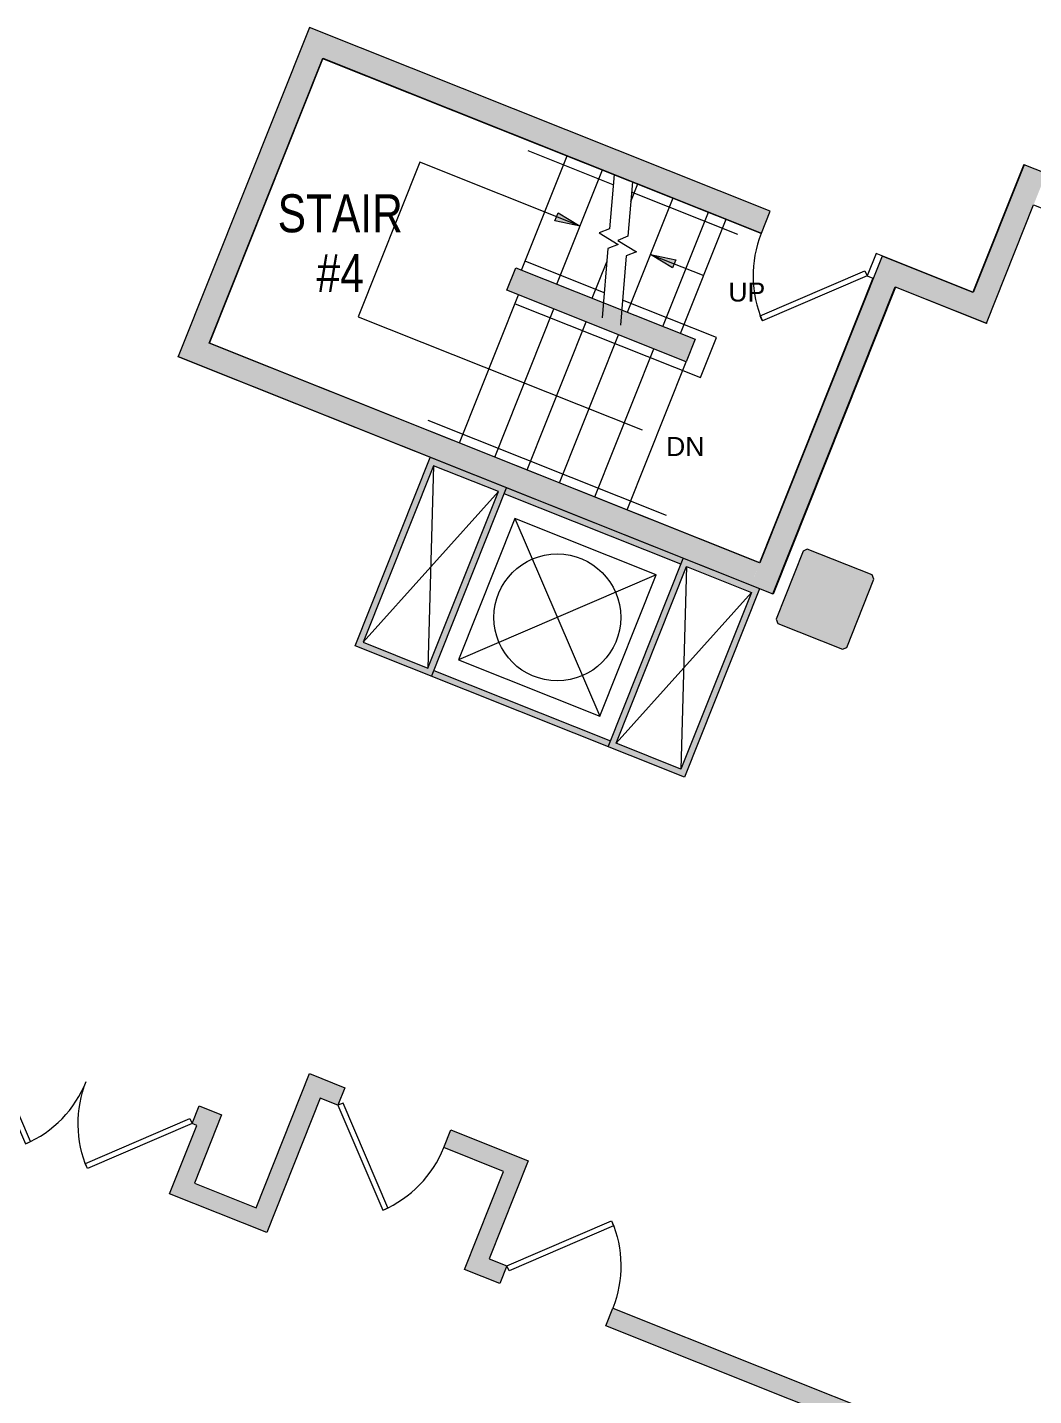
# Model space of a CAD drawing. Header units: inches. Extents: x -13 to 4331, y -638 to 2885.
# Drawn here: x 2207.8 to 2525.5, y 1560.3 to 1992.2 of the extents above; entities that cross this region are included whole.
import ezdxf

# ---------------------------------------------------------------- set-up
doc = ezdxf.new("R2010")
doc.units = ezdxf.units.IN
doc.header["$MEASUREMENT"] = 0
for name, color, linetype, lineweight in [('A-DOOR', 31, 'Continuous', 13), ('A-FLOR-STRS', 7, 'Continuous', 9), ('A-WALL', 113, 'Continuous', 9), ('A-WALL-PATT', 111, 'Continuous', 13), ('Chevy Chase Pavilion_3rd Floor Base_dwg', 8, 'Continuous', 9), ('M-HVAC', 7, 'Continuous', 9), ('S-COLS', 52, 'Continuous', 13), ('TEXT - RCP', 7, 'Continuous', 9)]:
    doc.layers.add(name, color=color, linetype=linetype, lineweight=lineweight)
doc.styles.add('Arial', font='arial.ttf', dxfattribs={"height": 6})
doc.styles.add('Arial_1', font='arial.ttf', dxfattribs={"width": 0.8, "height": 12})

# ---------------------------------------------------------------- blocks, each defined once
blk = doc.blocks.new('Chevy Chase Pavilion_3rd Floor Base_dwg__U3-5518006-FIRST FLOOR POWER _ SIGNAL')
at = {"layer": 'A-DOOR', "color": 7, "lineweight": 9, "flags": 128}
blk.add_lwpolyline([(0, 0), (25.46, 25.46), (26.07, 24.84), (26.66, 24.18), (1.24, -1.24)], close=True, dxfattribs=at)
at = {"layer": 'A-DOOR', "color": 7, "lineweight": 9}
blk.add_arc((0, 0), 36, 0, 45, dxfattribs=at)
blk = doc.blocks.new('Chevy Chase Pavilion_3rd Floor Base_dwg_cut-V1-FIRST FLOOR POWER _ SIGNAL')
at = {"layer": 'A-FLOR-STRS', "flags": 128}
blk.add_lwpolyline([(-0.815, 0), (-0.125, 0), (-0.063, -0.125), (0.062, 0.125), (0.125, 0), (1, 0)], dxfattribs=at)
blk = doc.blocks.new('Chevy Chase Pavilion_3rd Floor Base_dwg_cut-V2-FIRST FLOOR POWER _ SIGNAL')
at = {"layer": 'A-FLOR-STRS', "flags": 128}
blk.add_lwpolyline([(-0.815, 0), (-0.125, 0), (-0.063, -0.125), (0.062, 0.125), (0.125, 0), (1, 0)], dxfattribs=at)
blk = doc.blocks.new('Chevy Chase Pavilion_3rd Floor Base_dwg__U5-5518022-FIRST FLOOR POWER _ SIGNAL')
at = {"layer": 'A-DOOR', "color": 7, "lineweight": 9, "flags": 128}
blk.add_lwpolyline([(0, 0), (25.46, -25.46), (26.07, -24.84), (26.66, -24.18), (1.24, 1.24)], close=True, dxfattribs=at)
at = {"layer": 'A-DOOR', "color": 7, "lineweight": 9}
blk.add_arc((0, 0), 36, 315, 0, dxfattribs=at)
blk = doc.blocks.new('Chevy Chase Pavilion_3rd Floor Base_dwg__U5-5518008-FIRST FLOOR POWER _ SIGNAL')
at = {"layer": 'A-DOOR', "color": 7, "lineweight": 9, "flags": 128}
blk.add_lwpolyline([(0, 0), (25.46, -25.46), (26.07, -24.84), (26.66, -24.18), (1.24, 1.24)], close=True, dxfattribs=at)
at = {"layer": 'A-DOOR', "color": 7, "lineweight": 9}
blk.add_arc((0, 0), 36, 315, 0, dxfattribs=at)
blk = doc.blocks.new('Chevy Chase Pavilion_3rd Floor Base_dwg-5020009-FIRST FLOOR POWER _ SIGNAL')
at = {"layer": 'A-FLOR-STRS'}
for points in [[(2382.29, 1929.43), (2374.37, 1931.15), (2375.35, 1933.63)], [(2411.52, 1916.34), (2404.58, 1920.54), (2412.51, 1918.81)]]:
    blk.add_hatch(color=256, dxfattribs=at).paths.add_polyline_path(points, flags=0)
at = {"layer": 'A-WALL-PATT', "lineweight": 9}
for points in [[(2415.83, 1886.65), (2418.66, 1893.73), (2362.05, 1916.3), (2359.23, 1909.22), (2401.2, 1892.48)], [(2465.19, 1795.95), (2466.49, 1796.51), (2475.04, 1818.07), (2474.48, 1819.37), (2454.02, 1827.48), (2452.73, 1826.91), (2444.18, 1805.36), (2444.74, 1804.06), (2463.78, 1796.51)]]:
    blk.add_hatch(color=7, dxfattribs=at).paths.add_polyline_path(points, flags=0)
h = blk.add_hatch(color=7, dxfattribs=at)
h.paths.add_polyline_path([(2415.29, 1755.51), (2438.99, 1814.95), (2414.84, 1824.59), (2414.84, 1824.64), (2359.13, 1846.86), (2359.11, 1846.81), (2334.96, 1856.44), (2311.25, 1797), (2414.84, 1755.68)], flags=0)
h.paths.add_polyline_path([(2414.17, 1758.11), (2393.74, 1766.26), (2415.96, 1821.99), (2436.4, 1813.84), (2414.84, 1759.8)], flags=0)
h.paths.add_polyline_path([(2391.88, 1767), (2336.15, 1789.22), (2358.37, 1844.95), (2414.1, 1822.73), (2392.9, 1769.55)], flags=0)
h.paths.add_polyline_path([(2334.29, 1789.96), (2313.85, 1798.11), (2336.08, 1853.84), (2356.51, 1845.69), (2335.41, 1792.76)], flags=0)
h = blk.add_hatch(color=7, dxfattribs=at)
h.paths.add_polyline_path([(2459.2, 1484.99), (2463.65, 1496.13), (2458.07, 1498.35), (2455.85, 1492.78), (2439.82, 1499.17), (2437.6, 1493.6), (2456.06, 1486.24)], flags=0)
h.paths.add_polyline_path([(2364.75, 1490.28), (2375.88, 1518.21), (2404.16, 1506.94), (2406.38, 1512.51), (2372.53, 1526.01), (2360.68, 1496.28)], flags=0)
h.paths.add_polyline_path([(2476.98, 1529.57), (2485.5, 1550.93), (2392.62, 1587.98), (2390.39, 1582.4), (2477.71, 1547.58), (2471.41, 1531.79)], flags=0)
h.paths.add_polyline_path([(2154.12, 1591.26), (2178.93, 1653.49), (2182.88, 1651.92), (2191.48, 1673.47), (2192.96, 1672.87), (2195.18, 1678.45), (2188.12, 1681.26), (2179.53, 1659.71), (2175.58, 1661.29), (2150.76, 1599.05), (2145.19, 1601.28), (2152.49, 1619.57), (2141.34, 1624.02), (2139.12, 1618.45), (2144.69, 1616.22), (2137.4, 1597.93), (2150.76, 1592.59)], flags=0)
h.paths.add_polyline_path([(2356.95, 1595.74), (2359.18, 1601.31), (2353.6, 1603.53), (2365.94, 1634.47), (2341.51, 1644.21), (2339.29, 1638.64), (2358.14, 1631.12), (2345.81, 1600.18), (2353.6, 1597.08)], flags=0)
h.paths.add_polyline_path([(1989.63, 1607.76), (2013.82, 1668.42), (2071.41, 1645.45), (2070.86, 1646.72), (2072.71, 1651.39), (2010.47, 1676.21), (1986.28, 1615.56), (1922.65, 1640.93), (1943.99, 1694.44), (1894.39, 1714.22), (1892.16, 1708.64), (1936.19, 1691.08), (1914.85, 1637.58), (1987.86, 1608.47)], flags=0)
h.paths.add_polyline_path([(2283.38, 1611.84), (2300.28, 1654.19), (2305.85, 1651.97), (2308.07, 1657.54), (2296.93, 1661.99), (2280.03, 1619.63), (2260.53, 1627.41), (2269.12, 1648.96), (2262.06, 1651.78), (2259.84, 1646.2), (2261.33, 1645.61), (2252.73, 1624.06), (2280.03, 1613.17)], flags=0)
h.paths.add_polyline_path([(1728.02, 1619.37), (1781.26, 1752.87), (1825.28, 1735.31), (1827.51, 1740.89), (1777.91, 1760.67), (1724.67, 1627.17), (1472.19, 1727.85), (1491.2, 1775.5), (1479.96, 1779.98), (1477.74, 1774.41), (1483.4, 1772.15), (1464.4, 1724.5), (1724.67, 1620.71)], flags=0)
h.paths.add_polyline_path([(2105.68, 1631.78), (2107.9, 1637.36), (2095, 1642.5), (2092.79, 1636.92), (2100.87, 1633.7)], flags=0)
h.paths.add_polyline_path([(1390.79, 1695.5), (1377.91, 1713.34), (1390.77, 1745.57), (1385.19, 1747.8), (1371.12, 1712.5), (1380.4, 1699.65), (1390.77, 1695.51)], flags=0)
h.paths.add_polyline_path([(1404.1, 1779.01), (1412.62, 1800.38), (1418.29, 1798.12), (1420.51, 1803.69), (1409.27, 1808.17), (1398.53, 1781.24)], flags=0)
at = {"layer": 'A-FLOR-STRS'}
for p, q in [((2392.75, 1942.51), (2365.94, 1953.2)), ((2363.85, 1915.59), (2378.24, 1951.66)), ((2375, 1911.14), (2389.39, 1947.22)), ((2398.34, 1937.26), (2400.53, 1942.77)), ((2432.11, 1926.81), (2398.58, 1940.19)), ((2397.29, 1902.25), (2411.68, 1938.33)), ((2374.37, 1931.15), (2375.35, 1933.63)), ((2382.29, 1929.43), (2374.37, 1931.15)), ((2375.35, 1933.63), (2382.29, 1929.43)), ((2408.44, 1897.81), (2422.82, 1933.88)), ((2414.04, 1895.57), (2428.43, 1931.64)), ((2389.93, 1908.42), (2364.96, 1918.37)), ((2386.15, 1906.7), (2390.74, 1918.21)), ((2404.58, 1920.54), (2421.34, 1913.86)), ((2411.52, 1916.34), (2404.58, 1920.54)), ((2404.58, 1920.54), (2412.51, 1918.81)), ((2412.51, 1918.81), (2411.52, 1916.34)), ((2344.24, 1861.01), (2362.89, 1907.76)), ((2355.39, 1856.56), (2374.03, 1903.32)), ((2365.6, 1852.49), (2384.25, 1899.24)), ((2375.82, 1848.41), (2394.47, 1895.17)), ((2386.97, 1843.97), (2405.61, 1890.72)), ((2397.18, 1839.89), (2415.83, 1886.65)), ((2334.2, 1868.24), (2409.44, 1838.23))]:
    blk.add_line(p, q, dxfattribs=at)
at = {"layer": 'A-FLOR-STRS', "flags": 128}
for points in [[(2382.29, 1929.43), (2331.72, 1949.6), (2312.28, 1900.85), (2401.9, 1865.11)], [(2361.77, 1904.98), (2420.29, 1881.64), (2425.34, 1894.29), (2395.75, 1906.09)]]:
    blk.add_lwpolyline(points, dxfattribs=at)
at = {"layer": 'A-WALL', "color": 7}
for p, q in [((2335.41, 1787.36), (2359.11, 1846.81)), ((2414.1, 1822.73), (2358.37, 1844.95)), ((2391.14, 1765.14), (2414.84, 1824.59)), ((2336.15, 1789.22), (2391.88, 1767))]:
    blk.add_line(p, q, dxfattribs=at)
at = {"layer": 'A-WALL', "color": 7, "flags": 128}
for points in [[(2522.48, 1948.83), (2522.37, 1948.87), (2506.33, 1908.65), (2475.76, 1920.84), (2472.94, 1913.76), (2474.79, 1913.02), (2438.98, 1823.22), (2265.32, 1892.48), (2301.13, 1982.28)], [(2439.54, 1927.21), (2439.5, 1927.1), (2301.13, 1982.28)], [(2510.61, 1898.8), (2510.59, 1898.75), (2481.88, 1910.2), (2443.24, 1813.32), (2255.41, 1888.22), (2255.44, 1888.29)], [(2438.99, 1814.95), (2415.29, 1755.51), (2311.25, 1797), (2334.96, 1856.44)]]:
    blk.add_lwpolyline(points, dxfattribs=at)
for points in [[(2415.83, 1886.65), (2359.23, 1909.22), (2362.05, 1916.3), (2418.66, 1893.73)], [(2313.85, 1798.11), (2334.29, 1789.96), (2356.51, 1845.69), (2336.08, 1853.84)], [(2414.17, 1758.11), (2393.74, 1766.26), (2415.96, 1821.99), (2436.4, 1813.84)], [(2262.06, 1651.78), (2269.12, 1648.96), (2260.53, 1627.41), (2280.03, 1619.63), (2296.93, 1661.99), (2308.07, 1657.54), (2305.85, 1651.97), (2300.28, 1654.19), (2283.38, 1611.84), (2252.73, 1624.06), (2261.33, 1645.61), (2259.84, 1646.2)], [(2341.51, 1644.21), (2365.94, 1634.47), (2353.6, 1603.53), (2359.18, 1601.31), (2356.95, 1595.74), (2345.81, 1600.18), (2358.14, 1631.12), (2339.29, 1638.64)], [(2392.62, 1587.98), (2485.5, 1550.93), (2476.98, 1529.57), (2471.41, 1531.79), (2477.71, 1547.58), (2390.39, 1582.4)]]:
    blk.add_lwpolyline(points, close=True, dxfattribs=at)
at = {"layer": 'M-HVAC'}
for p, q in [((2336.08, 1853.84), (2334.29, 1789.96)), ((2313.85, 1798.11), (2356.51, 1845.69)), ((2361.72, 1837.16), (2388.53, 1774.79)), ((2415.96, 1821.99), (2414.17, 1758.11)), ((2393.74, 1766.26), (2436.4, 1813.84))]:
    blk.add_line(p, q, dxfattribs=at)
at = {"layer": 'M-HVAC', "flags": 128}
blk.add_lwpolyline([(2406.31, 1819.38), (2343.94, 1792.57), (2388.53, 1774.79), (2406.31, 1819.38), (2361.72, 1837.16), (2343.94, 1792.57)], dxfattribs=at)
at = {"layer": 'M-HVAC'}
blk.add_circle((2375.12, 1805.97), 20.03, dxfattribs=at)
at = {"layer": 'S-COLS', "color": 7, "lineweight": 9, "flags": 128}
blk.add_lwpolyline([(2444.18, 1805.36), (2444.74, 1804.06), (2465.19, 1795.95), (2466.49, 1796.51), (2475.04, 1818.07), (2474.48, 1819.37), (2454.02, 1827.48), (2452.73, 1826.91)], close=True, dxfattribs=at)
at = {"xscale": 24.99999999999999, "yscale": 24.99999999999999, "zscale": 24.99999999999999, "rotation": 265.2665135968279}
for name, p in [('Chevy Chase Pavilion_3rd Floor Base_dwg_cut-V2-FIRST FLOOR POWER _ SIGNAL', (2391.34, 1925.46)), ('Chevy Chase Pavilion_3rd Floor Base_dwg_cut-V1-FIRST FLOOR POWER _ SIGNAL', (2397.17, 1923.14))]:
    blk.add_blockref(name, p, dxfattribs=at)
for name, p, rotation in [('Chevy Chase Pavilion_3rd Floor Base_dwg__U3-5518006-FIRST FLOOR POWER _ SIGNAL', (2472.94, 1913.76), 158.2579999999989), ('Chevy Chase Pavilion_3rd Floor Base_dwg__U5-5518008-FIRST FLOOR POWER _ SIGNAL', (2192.96, 1672.87), 338.258), ('Chevy Chase Pavilion_3rd Floor Base_dwg__U5-5518008-FIRST FLOOR POWER _ SIGNAL', (2305.85, 1651.97), 338.258)]:
    blk.add_blockref(name, p, dxfattribs=dict(rotation=rotation))
at = {"extrusion": (0, 0, -1)}
for p, zscale, rotation in [((-2259.84, 1646.2), -1, 21.74199999999709), ((-2359.18, 1601.31), -0.9999999999999999, 201.7419999999995)]:
    blk.add_blockref('Chevy Chase Pavilion_3rd Floor Base_dwg__U5-5518022-FIRST FLOOR POWER _ SIGNAL', p, dxfattribs=dict(at, zscale=zscale, rotation=rotation))
at = {"layer": 'A-FLOR-STRS', "char_height": 6, "attachment_point": 2, "line_spacing_factor": 0.941778, "style": 'Arial'}
for s, insert, width in [('UP', (2434.96, 1911.65), 13.8835), ('DN', (2415.52, 1862.9), 14.3977)]:
    blk.add_mtext(s, dxfattribs=dict(at, insert=insert, width=width))
at = {"layer": 'TEXT - RCP', "insert": (2306.58, 1939.5), "char_height": 12, "width": 45.5438, "attachment_point": 2, "line_spacing_factor": 0.941778, "style": 'Arial_1'}
blk.add_mtext('STAIR\\P#4', dxfattribs=at)

msp = doc.modelspace()

# ---------------------------------------------------------------- hatches: boundary and pattern name
at = {"layer": 'A-WALL-PATT', "lineweight": 9}
for points in [[(2439.54, 1927.21), (2442.32, 1934.18), (2296.87, 1992.18), (2294.1, 1985.22), (2422.08, 1934.18)], [(2262.41, 1885.52), (2301.06, 1982.44), (2294.1, 1985.22), (2255.44, 1888.29)], [(2510.61, 1898.8), (2529.45, 1946.05), (2522.48, 1948.83), (2503.64, 1901.58), (2506.42, 1900.47)], [(2503.64, 1901.58), (2506.42, 1908.55), (2477.65, 1920.02), (2474.88, 1913.06), (2486.17, 1908.55)], [(2443.21, 1813.41), (2481.84, 1910.28), (2474.88, 1913.06), (2436.25, 1816.19), (2439.02, 1815.08)], [(2436.25, 1816.19), (2439.02, 1823.16), (2265.19, 1892.48), (2262.41, 1885.52), (2349.01, 1850.98)]]:
    msp.add_hatch(color=7, dxfattribs=at).paths.add_polyline_path(points, flags=0)

# ---------------------------------------------------------------- linework, layer by layer
at = {"layer": 'A-WALL', "color": 8, "lineweight": 20}
for p, q in [((2296.87, 1992.18), (2255.44, 1888.29)), ((2442.32, 1934.18), (2296.87, 1992.18)), ((2265.19, 1892.48), (2301.06, 1982.44)), ((2301.06, 1982.44), (2439.54, 1927.21)), ((2522.48, 1948.83), (2506.42, 1908.55)), ((2529.45, 1946.05), (2522.48, 1948.83)), ((2510.61, 1898.8), (2525.51, 1936.18)), ((2525.51, 1936.18), (2626.55, 1895.89)), ((2439.54, 1927.21), (2442.32, 1934.18)), ((2477.65, 1920.02), (2439.02, 1823.16)), ((2506.42, 1908.55), (2477.65, 1920.02)), ((2443.21, 1813.41), (2481.84, 1910.28)), ((2481.84, 1910.28), (2510.61, 1898.8)), ((2439.02, 1823.16), (2265.19, 1892.48)), ((2255.44, 1888.29), (2443.21, 1813.41))]:
    msp.add_line(p, q, dxfattribs=at)

# ---------------------------------------------------------------- block references
at = {"layer": 'Chevy Chase Pavilion_3rd Floor Base_dwg', "color": 7}
msp.add_blockref('Chevy Chase Pavilion_3rd Floor Base_dwg-5020009-FIRST FLOOR POWER _ SIGNAL', (0, 0), dxfattribs=at)

doc.saveas('drawing.dxf')
